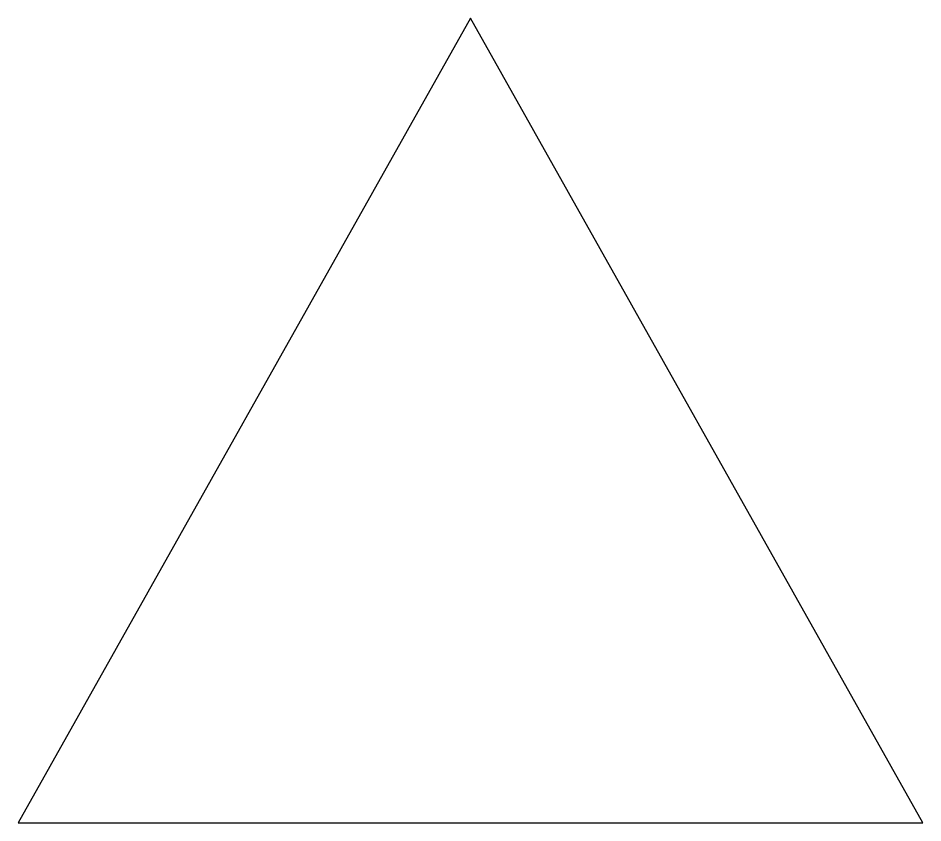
# Model space of a CAD drawing. Header units: millimetres. Extents: x 132 to 294, y 130 to 273.
import ezdxf

# ---------------------------------------------------------------- set-up
doc = ezdxf.new("R2010")
doc.units = ezdxf.units.MM
doc.layers.add('Layer_0', color=7, linetype='CONTINUOUS')

msp = doc.modelspace()

# ---------------------------------------------------------------- linework, layer by layer
at = {"layer": 'Layer_0', "color": 7}
msp.add_lwpolyline([(293.54037, 129.75), (212.99998, 273), (132.45966, 129.74997)], close=True, dxfattribs=at)

doc.saveas('drawing.dxf')
